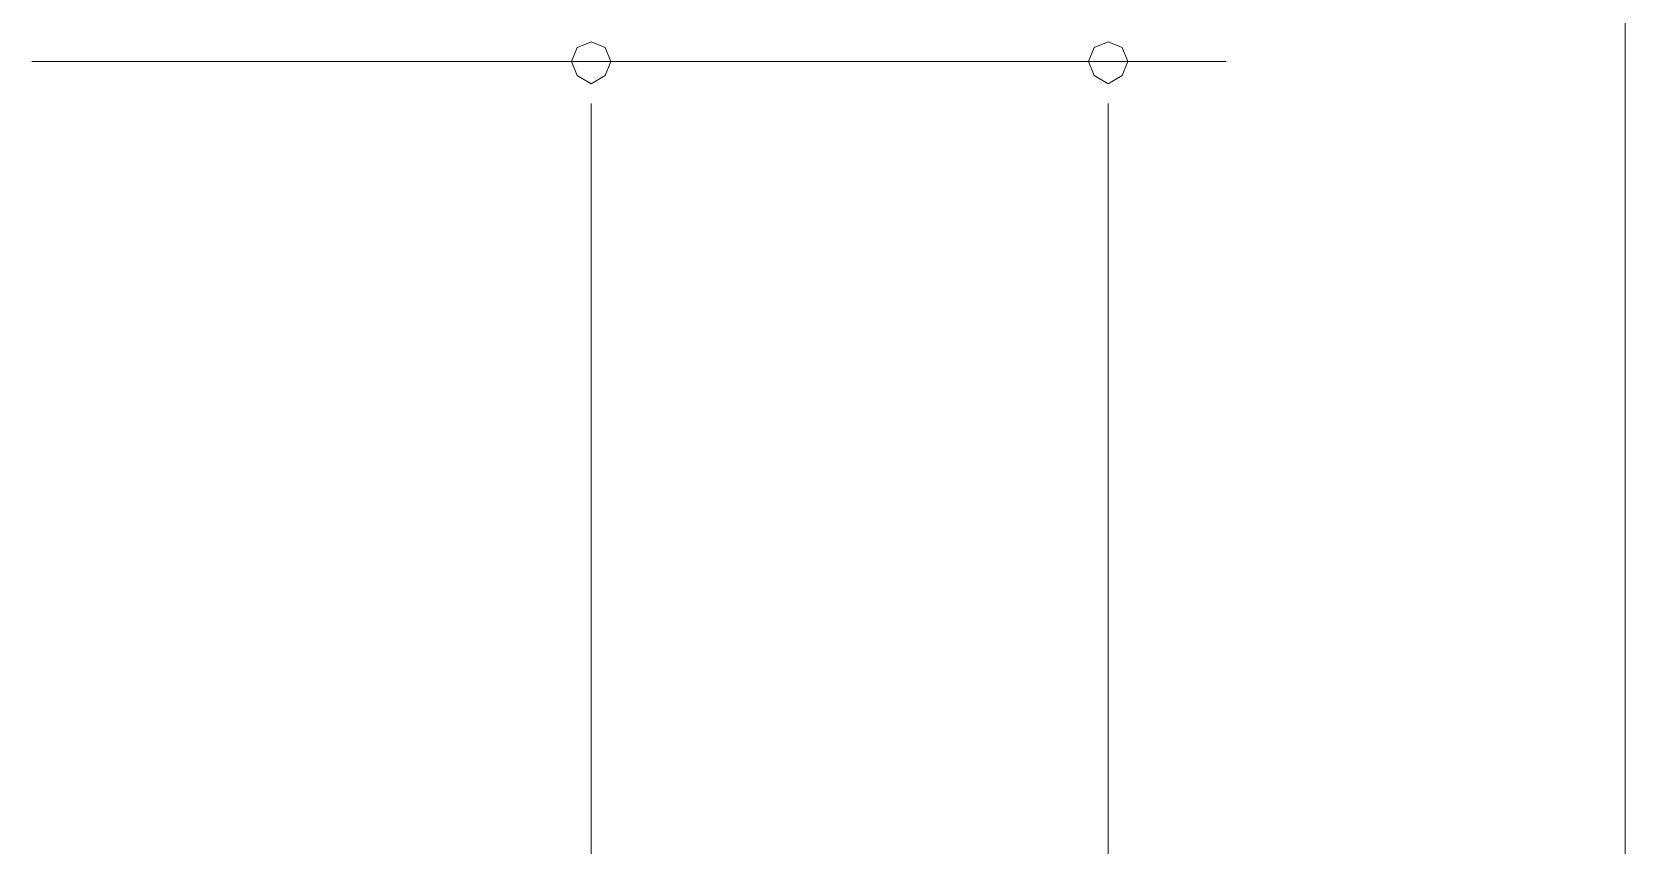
# Model space of a CAD drawing. Header units: millimetres. Extents: x -2246 to 101218, y 0 to 66109.
# Drawn here: x 94768 to 100774, y 34265 to 37329 of the extents above; entities that cross this region are included whole.
import ezdxf

# ---------------------------------------------------------------- set-up
doc = ezdxf.new("R2010")
doc.units = ezdxf.units.MM
doc.layers.add('PDF_형상', color=7, linetype='Continuous')

msp = doc.modelspace()

# ---------------------------------------------------------------- linework, layer by layer
at = {"layer": 'PDF_형상', "lineweight": 5}
for points in [[(100773.5, 16955.2), (100773.5, 17103.5), (100773.5, 48911.6), (100773.5, 48615)], [(98824.6, 25958.5), (98824.6, 26106.8), (98824.6, 36910.7), (98824.6, 37059)]]:
    msp.add_lwpolyline(points, dxfattribs=at)
for points in [[(96875.6, 37133.2), (96928.6, 37165), (96949.8, 37217.9), (96928.6, 37270.9), (96875.6, 37292.1), (96822.7, 37270.9), (96801.5, 37217.9), (96822.7, 37165)], [(96875.6, 37292.1), (96822.7, 37270.9), (96801.5, 37217.9), (96822.7, 37165), (96875.6, 37133.2), (96928.6, 37165), (96949.8, 37217.9), (96928.6, 37270.9)], [(96875.6, 37133.2), (96928.6, 37165), (96949.8, 37217.9), (96928.6, 37270.9), (96875.6, 37292.1), (96822.7, 37270.9), (96801.5, 37217.9), (96822.7, 37165)], [(96875.6, 37292.1), (96822.7, 37270.9), (96801.5, 37217.9), (96822.7, 37165), (96875.6, 37133.2), (96928.6, 37165), (96949.8, 37217.9), (96928.6, 37270.9)], [(98824.6, 37133.2), (98877.5, 37165), (98898.7, 37217.9), (98877.5, 37270.9), (98824.6, 37292.1), (98771.6, 37270.9), (98750.4, 37217.9), (98771.6, 37165)], [(98824.6, 37292.1), (98771.6, 37270.9), (98750.4, 37217.9), (98771.6, 37165), (98824.6, 37133.2), (98877.5, 37165), (98898.7, 37217.9), (98877.5, 37270.9)], [(97320.5, 37217.9), (94767.8, 37217.9)], [(97320.5, 37217.9), (94767.8, 37217.9), (99269.4, 37217.9), (94767.8, 37217.9)], [(96875.6, 36910.7), (96875.6, 37059)], [(96875.6, 36910.7), (96875.6, 28807.8), (96875.6, 29114.9), (96875.6, 28807.8)]]:
    msp.add_lwpolyline(points, close=True, dxfattribs=at)

doc.saveas('drawing.dxf')
